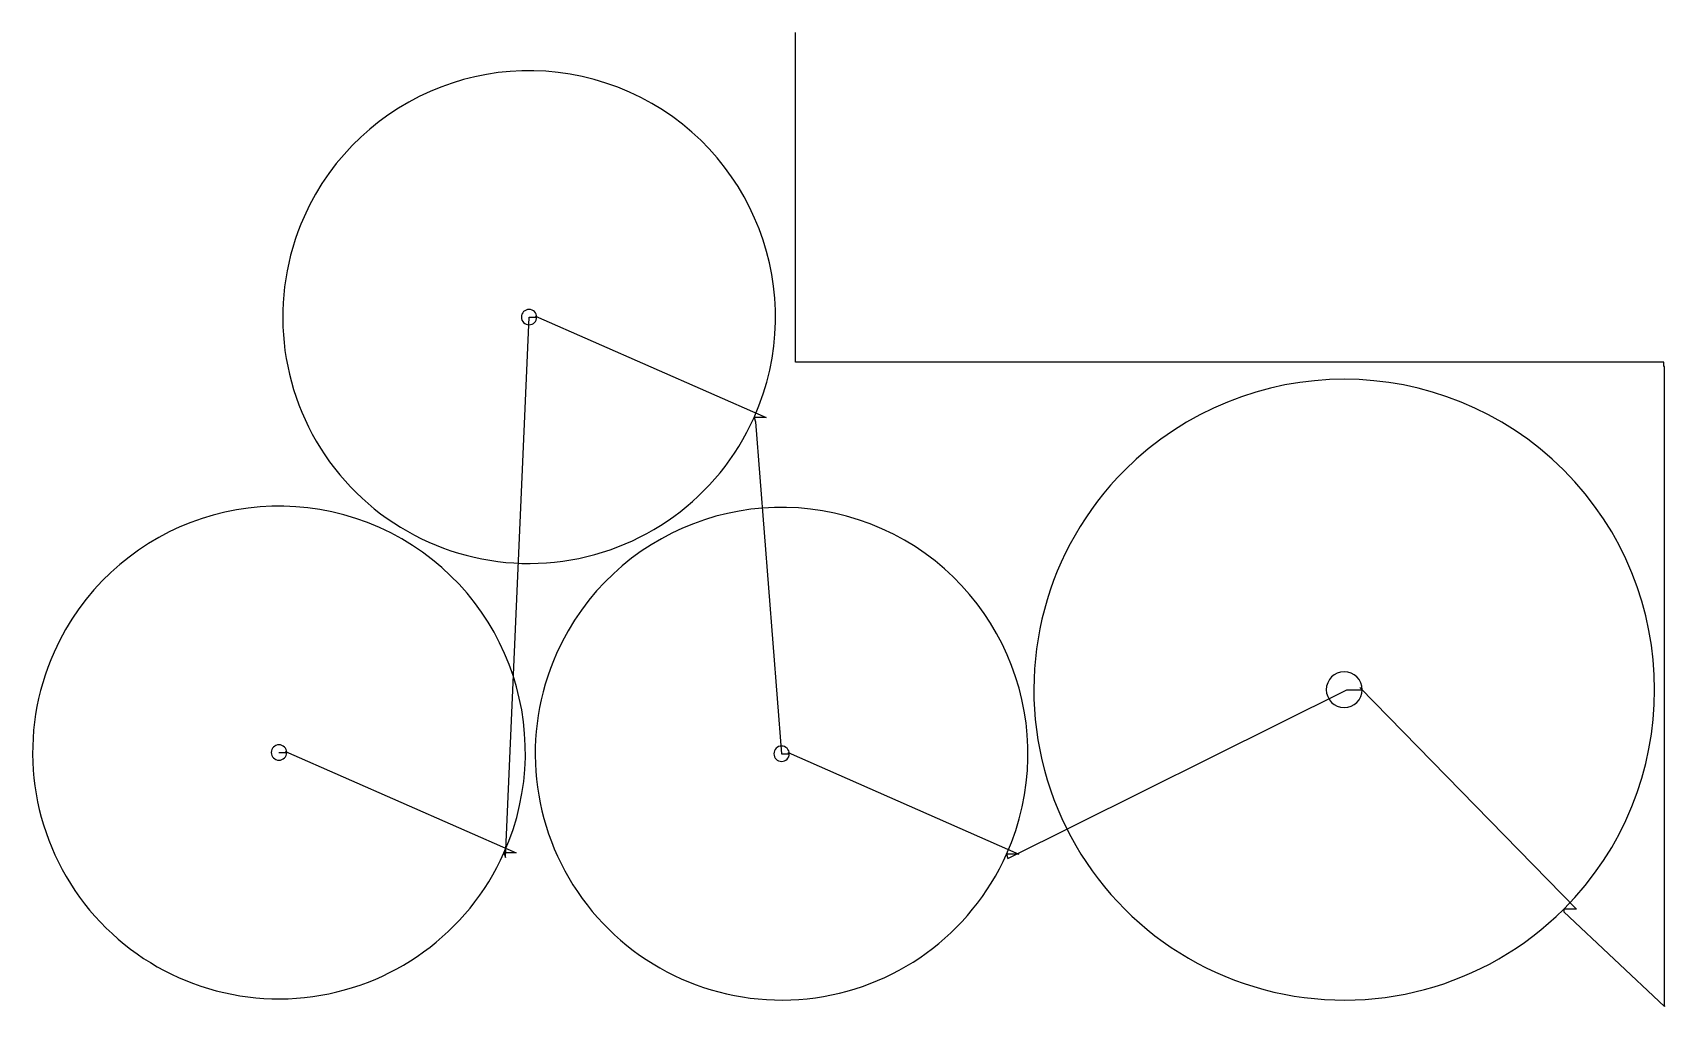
# Model space of a CAD drawing. Header units: metres. Extents: x 13 to 3197, y 0 to 1900.
import ezdxf

# ---------------------------------------------------------------- set-up
doc = ezdxf.new("R2010")
doc.units = ezdxf.units.M

msp = doc.modelspace()

# ---------------------------------------------------------------- linework, layer by layer
at = {"layer": 'TOOL_0'}
for p, q in [((1501.823, 1899.274), (1501.823, 1900.274)), ((1501.823, 1257), (1501.823, 1899.274)), ((935.721, 290.746), (981.968, 1345.148)), ((981.968, 1345.148), (996.968, 1345.148)), ((996.968, 1345.148), (994.847, 1347.269)), ((994.847, 1347.269), (1444.873, 1149.101)), ((3196.616, 1257), (1501.823, 1257)), ((3196.616, 1248.69), (3196.616, 1257)), ((3197.426, 1248.69), (3196.616, 1248.69)), ((3197.426, 0.999), (3197.426, 1248.69)), ((1444.873, 1149.101), (1421.011, 1149.284)), ((1421.011, 1149.284), (1423.723, 1140.474)), ((1423.723, 1140.474), (1474.773, 493.009)), ((1916.528, 288.336), (2577.713, 618.032)), ((2577.713, 618.032), (2607.713, 618.032)), ((2607.713, 618.032), (2603.47, 622.275)), ((2603.47, 622.275), (3026.043, 189.702)), ((493.966, 495.419), (508.966, 495.419)), ((508.966, 495.419), (506.845, 497.54)), ((506.845, 497.54), (956.871, 299.372)), ((1474.773, 493.009), (1489.773, 493.009)), ((1489.773, 493.009), (1487.652, 495.13)), ((1487.652, 495.13), (1937.679, 296.962)), ((956.871, 299.372), (933.009, 299.556)), ((933.009, 299.556), (935.721, 290.746)), ((1937.679, 296.962), (1913.816, 297.146)), ((1913.816, 297.146), (1916.528, 288.336)), ((3026.043, 189.702), (3001.043, 189.702)), ((3001.043, 189.702), (3001.043, 184.702)), ((3001.043, 184.702), (3197.426, -0.001)), ((3197.426, -0.001), (3197.426, 0.999)), ((3197.426, 0.999), (3197.426, -0.001)), ((3197.426, -0.001), (3197.426, 0.999))]:
    msp.add_line(p, q, dxfattribs=at)
for centre, radius, start, end in [((981.968, 1345.148), 480.75, 335.957597, 155.957391), ((981.969, 1345.147), 480.75, 155.957331, 335.957657), ((981.968, 1345.148), 15, 0, 180), ((981.968, 1345.148), 15, 180, 0), ((2572.713, 618.032), 605.75, 315, 134.999732), ((2572.713, 618.032), 605.75, 134.999732, 315), ((493.966, 495.42), 480.75, 335.957597, 155.957391), ((1474.773, 493.01), 480.75, 335.957597, 155.957391), ((493.967, 495.419), 480.75, 155.957331, 335.957657), ((1474.774, 493.009), 480.75, 155.957331, 335.957657), ((2572.713, 618.032), 35, 0, 180), ((2572.713, 618.032), 35, 180, 0), ((493.966, 495.419), 15, 0, 180), ((493.966, 495.419), 15, 180, 0), ((1474.773, 493.009), 15, 0, 180), ((1474.773, 493.009), 15, 180, 0)]:
    msp.add_arc(centre, radius, start, end, dxfattribs=at)

doc.saveas('drawing.dxf')
